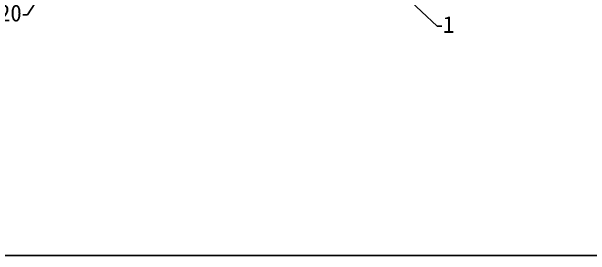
# Model space of a CAD drawing. Header units: millimetres. Extents: x 12390 to 18016, y -2844 to 295.
# Drawn here: x 12921 to 13956, y -2844 to -2408 of the extents above; entities that cross this region are included whole.
import ezdxf
from ezdxf import colors
from ezdxf.entities.mleader import LeaderData, LeaderLine
from ezdxf.math import Vec2, Vec3

# ---------------------------------------------------------------- set-up
doc = ezdxf.new("R2010")
doc.units = ezdxf.units.MM
doc.header["$LTSCALE"] = 3
doc.styles.add('标注', font='SimSun.ttf', dxfattribs={"height": 25})

msp = doc.modelspace()

# ---------------------------------------------------------------- linework, layer by layer
at = {"layer": 'Defpoints'}
msp.add_lwpolyline([(12390.415, 295.449), (18016.207, 295.449), (18016.207, -2843.903), (12390.415, -2843.903)], close=True, dxfattribs=at)

# ---------------------------------------------------------------- leaders
ml = msp.add_multileader_mtext('Standard', dxfattribs=at)
ml.set_content('20', color=256, style='标注')
ml.set_leader_properties()
ml.build(insert=Vec2(0, 0))
ml.multileader.update_dxf_attribs({"arrow_head_size": 15})
ctx = ml.context
ctx.base_point, ctx.char_height, ctx.arrow_head_size, ctx.plane_origin = Vec3(12899.048, -2413.91), 30, 15, Vec3(13141.448, -2117.148)
ctx.text_align_type = 2
notes = []
notes.append((ctx, [(0, (1, 1, 0), (12949.381, -2413.91), (-1, 0), 8, [(0, [(13141.448, -2117.148)], 0, [])])]))
ctx.mtext.insert, ctx.mtext.alignment, ctx.mtext.flow_direction = Vec3(12939.381, -2395.91), 3, 5
ml = msp.add_multileader_mtext('Standard', dxfattribs=at)
ml.set_content('1', color=256, style='标注')
ml.set_leader_properties()
ml.build(insert=Vec2(0, 0))
ml.multileader.update_dxf_attribs({"arrow_head_size": 15})
ctx = ml.context
ctx.base_point, ctx.char_height, ctx.arrow_head_size, ctx.plane_origin = Vec3(13690.113, -2434.348), 30, 15, Vec3(13555.432, -2314.976)
notes.append((ctx, [(0, (1, 1, 0), (13682.113, -2434.348), (1, 0), 8, [(0, [(13555.432, -2314.976)], 0, [])])]))
ctx.mtext.insert, ctx.mtext.flow_direction = Vec3(13692.113, -2416.348), 5
for ctx, leaders in notes:
    for number, flags, end, landing, length, lines in leaders:
        leader = LeaderData()
        leader.index, (leader.has_last_leader_line, leader.has_dogleg_vector, leader.attachment_direction) = number, flags
        leader.last_leader_point, leader.dogleg_vector, leader.dogleg_length = Vec3(end), Vec3(landing), length
        for number, points, colour, breaks in lines:
            line = LeaderLine()
            line.index, line.vertices, line.color, line.breaks = number, Vec3.list(points), colors.encode_raw_color(colour), breaks
            leader.lines.append(line)
        ctx.leaders.append(leader)

doc.saveas('drawing.dxf')
